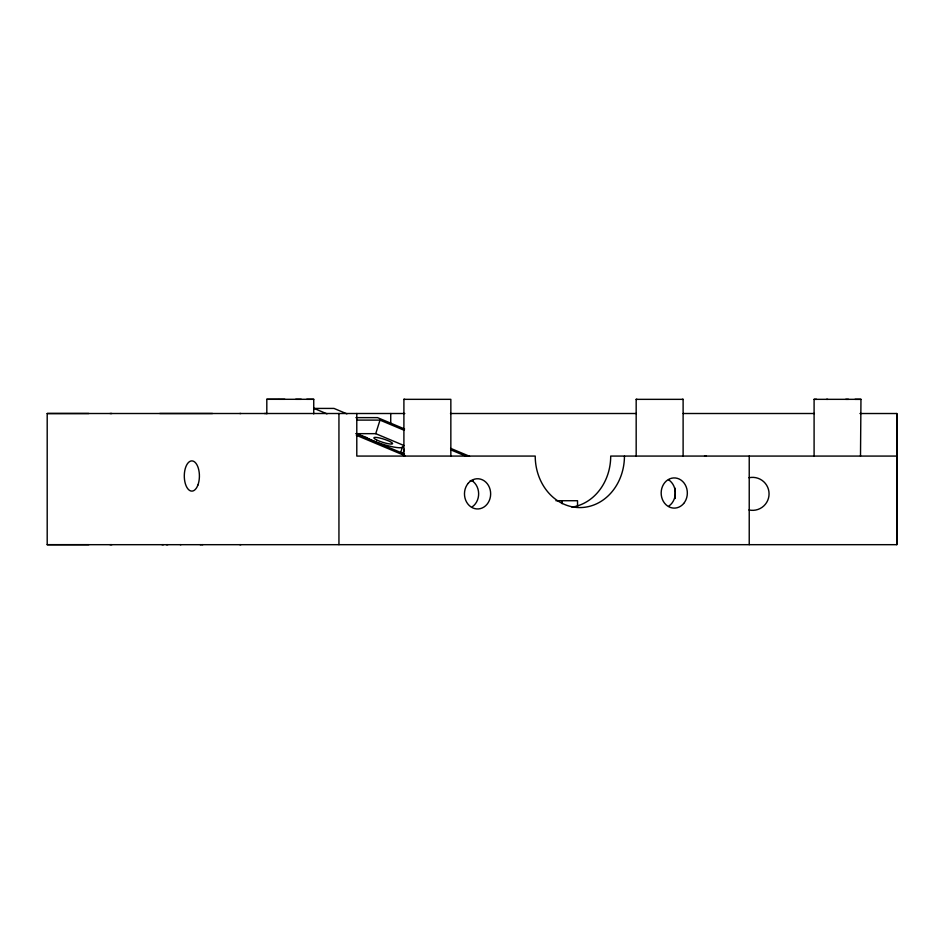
<?xml version="1.0" encoding="UTF-8"?>
<svg xmlns="http://www.w3.org/2000/svg" width="944" height="944" viewBox="0 0 944 944"><rect width="100%" height="100%" fill="white"/><g stroke="black" fill="none" stroke-linecap="round" stroke-linejoin="round"><path stroke-width="1.42" d="M266.81 413.897L266.81 399.3L278.728 399.3M313.738 413.909L313.738 399.312L266.81 399.3M675.22 498.491L675.22 488.249M855.028 399.336L860.963 399.336L860.503 456.094M88.83 413.496L47.2 413.507L47.2 544.688L896.788 544.676L896.8 413.519L859.972 413.519M400.834 452.046L402.592 446.488L402.71 447.173A20.603 3.516 17.5 0 1 386.887 445.45A20.603 3.516 17.5 0 1 366.095 437.296L356.277 433.662L375.736 433.662L380.007 420.115L404.244 430.299M402.545 454.831L404.292 449.261M279.271 399.312L284.864 399.3M295.684 399.312L301.278 399.312M306.717 399.312L313.738 399.312M403.902 456.259L403.902 399.336L404.705 399.336M636.173 456.271L636.173 399.347L636.976 399.347M682.311 399.347L683.114 399.347L683.114 456.271M816.584 399.336L814.094 399.336L814.094 456.259M827.711 399.336L826.543 399.336M845.73 399.336L848.514 399.336M403.902 399.336L450.843 399.336L450.843 456.259M636.173 399.347L683.114 399.347M814.094 399.336L860.963 399.336M313.609 408.422L333.999 408.422L346.908 413.85M109.976 413.507L111.899 413.507M159.748 413.496L212.53 413.496M239.8 413.507L240.862 413.507M264.521 413.507L265.701 413.507M47.2 413.507L404.799 413.507M450.465 413.507L636.409 413.507M683.208 413.507L814.412 413.507M355.935 417.637L377.565 417.637L404.61 429.013M356.903 420.104L380.007 420.115M896.788 456.082L610.709 456.07A51.507 44.604 90 0 1 571.922 507.14M704.543 456.082L706.183 456.082L705.451 456.082M470.195 480.638L473.074 480.638M555.933 500.721L577.527 500.721L577.539 506.609M47.2 544.688L88.83 544.676M109.976 544.676L111.899 544.676M161.99 544.688L163.442 544.688M166.356 544.688L167.808 544.688M180.245 544.676L180.941 544.676M201.261 544.688L200.199 544.688M202.099 544.676L202.83 544.676M239.8 544.688L240.862 544.688M450.595 448.329L469.534 456.282M451.385 450.099L466.206 456.33M375.736 433.662L403.867 445.485M314.081 408.422L326.99 413.85M356.018 433.685L404.492 454.064M356.313 435.255L405 455.716M896.8 505.842L896.8 507.589M896.8 413.507L896.788 544.676M749.229 456.07L749.229 544.664M562.14 500.721L562.14 503.671M390.733 413.507L390.733 423.762M356.785 413.484L356.797 456.07L535.224 456.07A51.507 44.604 90 0 0 579.828 507.577A51.507 44.604 90 0 0 624.444 456.07M338.943 413.484L338.943 544.664M749.005 477.747A16.496 16.496 0 0 1 769.065 493.865A16.496 16.496 0 0 1 748.981 509.961M471.835 480.59A15.104 13.086 90 0 1 472.354 506.751M668.541 479.788A15.104 13.086 -90 0 1 669.001 505.949M197.851 485.181A15.104 7.552 -90 0 0 192.824 461.014A15.104 7.552 -90 0 0 184.871 481.794A15.104 7.552 -90 0 0 197.851 485.181M683.68 503.494A15.104 13.086 -90 0 0 677.379 478.348A15.104 13.086 -90 0 0 661.685 497.228A15.104 13.086 -90 0 0 683.68 503.494M468.106 483.411A15.104 13.086 90 0 0 474.466 508.533A15.104 13.086 90 0 0 490.125 489.606A15.104 13.086 90 0 0 468.106 483.411M376.432 439.845A9.794 1.676 17.5 0 0 392.197 443.951A9.794 1.676 17.5 0 0 381.057 438.346A9.794 1.676 17.5 0 0 376.432 439.845"/></g></svg>
